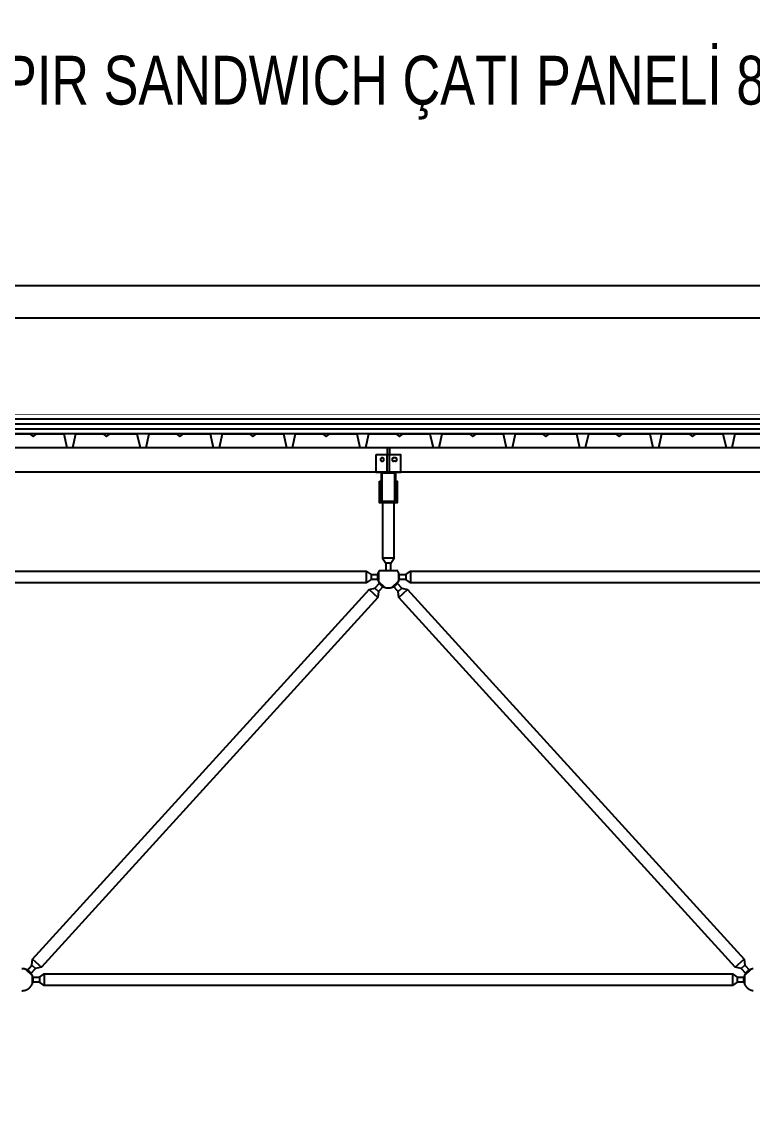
# Model space of a CAD drawing. Header units: centimetres. Extents: x 77182 to 116086, y 20619 to 33555.
# Drawn here: x 107264.7 to 107564, y 22503.5 to 22955.7 of the extents above; entities that cross this region are included whole.
import ezdxf
from ezdxf import colors
from ezdxf.entities.mleader import LeaderData, LeaderLine
from ezdxf.math import Vec2, Vec3

# ---------------------------------------------------------------- set-up
doc = ezdxf.new("R2010")
doc.units = ezdxf.units.CM
doc.header["$LTSCALE"] = 100
doc.linetypes.add('HIDDEN', pattern=[9.525, 6.35, -3.175])
for name, color, linetype in [('A-ANNO-DIMS', 187, 'Continuous'), ('A-ELEV-02', 253, 'Continuous'), ('A-ELEV-04', 250, 'Continuous'), ('A-WALL-INSL', 249, 'Continuous'), ('A-WALL-SNWPNL', 200, 'Continuous'), ('S-STEL', 3, 'Continuous')]:
    doc.layers.add(name, color=color, linetype=linetype)
doc.styles.add('Fields_100', font='act_simplex.shx', dxfattribs={"width": 0.8, "height": 20})
doc.linetypes.add('BATTING', pattern='A,0.00254,-2.54,[134,ltypeshp.shx,S=2.54,R=0,X=-2.54,Y=0],-5.08,[134,ltypeshp.shx,S=2.54,R=180,X=2.54,Y=0],-2.54', length=10.16254)
doc.dimstyles.new('FIELDS_100', dxfattribs={"dimscale": 0, "dimtxt": 20, "dimasz": 5, "dimexe": 5, "dimexo": 5, "dimgap": 5, "dimtad": 0, "dimdec": 0, "dimzin": 0, "dimdsep": 46, "dimtxsty": 'Fields_100', "dimblk": 'DOT', "dimcen": 0.09, "dimclrt": 50, "dimadec": 0, "dimazin": 0, "dimtfac": 1, "dimtdec": 0, "dimtix": 1, "dimtofl": 0, "dimtmove": 1, "dimatfit": 3, "dimfxl": 5, "dimfxlon": 1, "dimtolj": 1, "dimtzin": 0, "dimarcsym": 0})

# ---------------------------------------------------------------- blocks, each defined once
blk = doc.blocks.new('_Dot')
at = {"color": 0, "linetype": 'ByBlock', "lineweight": -2}
blk.add_line((-0.5, 0), (-1, 0), dxfattribs=at)
at = {"color": 0, "linetype": 'ByBlock', "const_width": 0.5}
blk.add_lwpolyline([(-0.25, 0, 1), (0.25, 0, 1)], format="xyb", close=True, dxfattribs=at)
blk = doc.blocks.new('*D19')
at = {"layer": 'A-ANNO-DIMS', "color": 0, "lineweight": -2, "transparency": 16777216}
for p, q in [((106664.7, 23343.48), (106664.7, 23353.48)), ((108464.7, 23343.48), (108464.7, 23353.48)), ((106669.7, 23348.48), (107533.03, 23348.48)), ((108459.7, 23348.48), (107596.36, 23348.48))]:
    blk.add_line(p, q, dxfattribs=at)
at = {"layer": 'DEFPOINTS', "color": 0, "transparency": 16777216}
for p in [(108464.7, 23348.48), (106664.7, 22503.48), (108464.7, 22503.48)]:
    blk.add_point(p, dxfattribs=at)
at = {"layer": 'A-ANNO-DIMS', "color": 0, "lineweight": -2, "transparency": 16777216, "xscale": 5, "yscale": 5, "zscale": 5, "rotation": 180}
blk.add_blockref('_Dot', (106664.7, 23348.48), dxfattribs=at)
at = {"layer": 'A-ANNO-DIMS', "color": 0, "lineweight": -2, "transparency": 16777216, "xscale": 5, "yscale": 5, "zscale": 5}
blk.add_blockref('_Dot', (108464.7, 23348.48), dxfattribs=at)
at = {"layer": 'A-ANNO-DIMS', "color": 50, "transparency": 16777216, "insert": (107564.7, 23348.48), "char_height": 20, "attachment_point": 5, "style": 'Fields_100'}
blk.add_mtext('\\A1;1800', dxfattribs=at)

msp = doc.modelspace()

# ---------------------------------------------------------------- linework, layer by layer
at = {"layer": 'A-ELEV-02'}
for points in [[(103019.7, 22781.49), (112087.2, 22781.49)], [(107414.2, 22781.49), (107414.2, 22778.49)], [(107415.2, 22781.49), (107415.2, 22778.49)], [(107416.9, 22777.19), (107416.88, 22777.19), (107416.87, 22777.19), (107416.85, 22777.18), (107416.83, 22777.18), (107416.82, 22777.18), (107416.8, 22777.18), (107416.79, 22777.18), (107416.77, 22777.17), (107416.75, 22777.17), (107416.74, 22777.17), (107416.72, 22777.16), (107416.7, 22777.16), (107416.69, 22777.15), (107416.67, 22777.15), (107416.66, 22777.14), (107416.64, 22777.14), (107416.62, 22777.13), (107416.61, 22777.12), (107416.59, 22777.12), (107416.58, 22777.11), (107416.56, 22777.1), (107416.54, 22777.09), (107416.53, 22777.08), (107416.51, 22777.07), (107416.5, 22777.06), (107416.48, 22777.05), (107416.47, 22777.04), (107416.46, 22777.03), (107416.44, 22777.02), (107416.43, 22777.01), (107416.42, 22776.99), (107416.4, 22776.98), (107416.39, 22776.97), (107416.38, 22776.96), (107416.37, 22776.94), (107416.35, 22776.93), (107416.34, 22776.91), (107416.33, 22776.9), (107416.32, 22776.88), (107416.31, 22776.87), (107416.3, 22776.85), (107416.29, 22776.84), (107416.28, 22776.82), (107416.28, 22776.81), (107416.27, 22776.79), (107416.26, 22776.78), (107416.25, 22776.76), (107416.25, 22776.74), (107416.24, 22776.73), (107416.23, 22776.71), (107416.23, 22776.7), (107416.22, 22776.68), (107416.22, 22776.66), (107416.22, 22776.65), (107416.21, 22776.63), (107416.21, 22776.61), (107416.21, 22776.6), (107416.2, 22776.58), (107416.2, 22776.57), (107416.2, 22776.55), (107416.2, 22776.53), (107416.2, 22776.52), (107416.2, 22776.5), (107416.2, 22776.49), (107416.2, 22776.47), (107416.2, 22776.46), (107416.2, 22776.44), (107416.2, 22776.42), (107416.2, 22776.41), (107416.2, 22776.39), (107416.21, 22776.38), (107416.21, 22776.36), (107416.21, 22776.34), (107416.22, 22776.33), (107416.22, 22776.31), (107416.22, 22776.29), (107416.23, 22776.28), (107416.23, 22776.26), (107416.24, 22776.25), (107416.25, 22776.23), (107416.25, 22776.21), (107416.26, 22776.2), (107416.27, 22776.18), (107416.28, 22776.16), (107416.28, 22776.15), (107416.29, 22776.13), (107416.3, 22776.12), (107416.31, 22776.1), (107416.32, 22776.09), (107416.33, 22776.07), (107416.34, 22776.06), (107416.35, 22776.05), (107416.37, 22776.03), (107416.38, 22776.02), (107416.39, 22776), (107416.4, 22775.99), (107416.42, 22775.98), (107416.43, 22775.97), (107416.44, 22775.95), (107416.46, 22775.94), (107416.47, 22775.93), (107416.48, 22775.92), (107416.5, 22775.91), (107416.51, 22775.9), (107416.53, 22775.89), (107416.54, 22775.88), (107416.56, 22775.87), (107416.58, 22775.86), (107416.59, 22775.86), (107416.61, 22775.85), (107416.62, 22775.84), (107416.64, 22775.84), (107416.66, 22775.83), (107416.67, 22775.82), (107416.69, 22775.82), (107416.7, 22775.81), (107416.72, 22775.81), (107416.74, 22775.81), (107416.75, 22775.8), (107416.77, 22775.8), (107416.79, 22775.8), (107416.8, 22775.79), (107416.82, 22775.79), (107416.83, 22775.79), (107416.85, 22775.79), (107416.87, 22775.79), (107416.88, 22775.79), (107416.9, 22775.79)], [(107417.5, 22777.19), (107416.9, 22777.19)], [(107417.5, 22775.79), (107416.9, 22775.79)], [(107417.5, 22775.79), (107417.51, 22775.79), (107417.53, 22775.79), (107417.54, 22775.79), (107417.56, 22775.79), (107417.58, 22775.79), (107417.59, 22775.79), (107417.61, 22775.8), (107417.62, 22775.8), (107417.64, 22775.8), (107417.66, 22775.81), (107417.67, 22775.81), (107417.69, 22775.81), (107417.71, 22775.82), (107417.72, 22775.82), (107417.74, 22775.83), (107417.76, 22775.84), (107417.77, 22775.84), (107417.79, 22775.85), (107417.8, 22775.86), (107417.82, 22775.86), (107417.83, 22775.87), (107417.85, 22775.88), (107417.87, 22775.89), (107417.88, 22775.9), (107417.9, 22775.91), (107417.91, 22775.92), (107417.92, 22775.93), (107417.94, 22775.94), (107417.95, 22775.95), (107417.97, 22775.97), (107417.98, 22775.98), (107417.99, 22775.99), (107418.01, 22776), (107418.02, 22776.02), (107418.03, 22776.03), (107418.04, 22776.05), (107418.05, 22776.06), (107418.06, 22776.07), (107418.07, 22776.09), (107418.08, 22776.1), (107418.09, 22776.12), (107418.1, 22776.13), (107418.11, 22776.15), (107418.12, 22776.16), (107418.13, 22776.18), (107418.13, 22776.2), (107418.14, 22776.21), (107418.15, 22776.23), (107418.15, 22776.25), (107418.16, 22776.26), (107418.17, 22776.28), (107418.17, 22776.29), (107418.17, 22776.31), (107418.18, 22776.33), (107418.18, 22776.34), (107418.19, 22776.36), (107418.19, 22776.38), (107418.19, 22776.39), (107418.19, 22776.41), (107418.19, 22776.42), (107418.2, 22776.44), (107418.2, 22776.46), (107418.2, 22776.47), (107418.2, 22776.49), (107418.2, 22776.5), (107418.2, 22776.52), (107418.2, 22776.53), (107418.19, 22776.55), (107418.19, 22776.57), (107418.19, 22776.58), (107418.19, 22776.6), (107418.19, 22776.61), (107418.18, 22776.63), (107418.18, 22776.65), (107418.17, 22776.66), (107418.17, 22776.68), (107418.17, 22776.7), (107418.16, 22776.71), (107418.15, 22776.73), (107418.15, 22776.74), (107418.14, 22776.76), (107418.13, 22776.78), (107418.13, 22776.79), (107418.12, 22776.81), (107418.11, 22776.82), (107418.1, 22776.84), (107418.09, 22776.85), (107418.08, 22776.87), (107418.07, 22776.88), (107418.06, 22776.9), (107418.05, 22776.91), (107418.04, 22776.93), (107418.03, 22776.94), (107418.02, 22776.96), (107418.01, 22776.97), (107417.99, 22776.98), (107417.98, 22776.99), (107417.97, 22777.01), (107417.95, 22777.02), (107417.94, 22777.03), (107417.92, 22777.04), (107417.91, 22777.05), (107417.9, 22777.06), (107417.88, 22777.07), (107417.87, 22777.08), (107417.85, 22777.09), (107417.83, 22777.1), (107417.82, 22777.11), (107417.8, 22777.12), (107417.79, 22777.12), (107417.77, 22777.13), (107417.76, 22777.14), (107417.74, 22777.14), (107417.72, 22777.15), (107417.71, 22777.15), (107417.69, 22777.16), (107417.67, 22777.16), (107417.66, 22777.17), (107417.64, 22777.17), (107417.62, 22777.17), (107417.61, 22777.18), (107417.59, 22777.18), (107417.58, 22777.18), (107417.56, 22777.18), (107417.54, 22777.18), (107417.53, 22777.19), (107417.51, 22777.19), (107417.5, 22777.19)], [(103019.7, 22771.49), (112087.2, 22771.49)], [(107409.7, 22771.49), (107419.7, 22771.49)], [(107411.1, 22765.89), (107411.6, 22765.89)], [(107417.8, 22765.89), (107418.3, 22765.89)], [(107411.1, 22764.49), (107411.6, 22764.49)], [(107417.8, 22764.49), (107418.3, 22764.49)], [(107412.28, 22758.69), (107412.28, 22736.09), (107413.7, 22734.09), (107413.7, 22731.09)], [(107415.7, 22731.09), (107415.7, 22734.09), (107417.11, 22736.09), (107417.11, 22758.69)], [(107417.11, 22736.09), (107412.28, 22736.09)], [(107118.8, 22729.39), (107121.8, 22729.39), (107123.8, 22730.8), (107405.6, 22730.8), (107407.6, 22729.39), (107410.6, 22729.39)], [(107405.6, 22730.8), (107405.6, 22725.97)], [(107411.1, 22731.09), (107411.01, 22730.97), (107410.93, 22730.84), (107410.85, 22730.71), (107410.77, 22730.58), (107410.7, 22730.45), (107410.63, 22730.31), (107410.56, 22730.17), (107410.51, 22730.02), (107410.45, 22729.88), (107410.43, 22729.8), (107410.4, 22729.73), (107410.38, 22729.65), (107410.36, 22729.57), (107410.34, 22729.5), (107410.32, 22729.42), (107410.3, 22729.34), (107410.28, 22729.26), (107410.27, 22729.19), (107410.26, 22729.11), (107410.24, 22729.03), (107410.23, 22728.95), (107410.22, 22728.87), (107410.22, 22728.79), (107410.21, 22728.71), (107410.2, 22728.63), (107410.2, 22728.55), (107410.2, 22728.47), (107410.2, 22728.39), (107410.2, 22728.31), (107410.2, 22728.23), (107410.2, 22728.15), (107410.21, 22728.07), (107410.21, 22727.99), (107410.22, 22727.92), (107410.23, 22727.84), (107410.24, 22727.76), (107410.25, 22727.68), (107410.28, 22727.53), (107410.31, 22727.37), (107410.35, 22727.22), (107410.39, 22727.07), (107410.44, 22726.93), (107410.49, 22726.79), (107410.55, 22726.65), (107410.61, 22726.51), (107410.67, 22726.37), (107410.74, 22726.24), (107410.81, 22726.11), (107410.89, 22725.98), (107410.98, 22725.86), (107411.07, 22725.73), (107411.16, 22725.61), (107411.26, 22725.49), (107411.36, 22725.37), (107411.47, 22725.25), (107411.52, 22725.2), (107411.58, 22725.14), (107411.64, 22725.09), (107411.69, 22725.04), (107411.75, 22724.98), (107411.81, 22724.93), (107411.88, 22724.88), (107411.94, 22724.83), (107412, 22724.78), (107412.07, 22724.74), (107412.13, 22724.69), (107412.2, 22724.65), (107412.26, 22724.6), (107412.33, 22724.56), (107412.4, 22724.52), (107412.47, 22724.48), (107412.54, 22724.44), (107412.61, 22724.4), (107412.68, 22724.36), (107412.75, 22724.33), (107412.82, 22724.3), (107412.9, 22724.26), (107412.97, 22724.23), (107413.04, 22724.2), (107413.12, 22724.17), (107413.19, 22724.15), (107413.27, 22724.12), (107413.34, 22724.1), (107413.49, 22724.05), (107413.64, 22724.01), (107413.79, 22723.98), (107413.95, 22723.95), (107414.1, 22723.93), (107414.25, 22723.91), (107414.4, 22723.9), (107414.55, 22723.89), (107414.7, 22723.89), (107414.85, 22723.89), (107415, 22723.9), (107415.15, 22723.91), (107415.3, 22723.93), (107415.45, 22723.95), (107415.6, 22723.98), (107415.75, 22724.01), (107415.9, 22724.05), (107416.05, 22724.1), (107416.13, 22724.12), (107416.2, 22724.15), (107416.28, 22724.17), (107416.35, 22724.2), (107416.43, 22724.23), (107416.5, 22724.26), (107416.57, 22724.3), (107416.64, 22724.33), (107416.71, 22724.36), (107416.79, 22724.4), (107416.86, 22724.44), (107416.93, 22724.48), (107416.99, 22724.52), (107417.06, 22724.56), (107417.13, 22724.6), (107417.2, 22724.65), (107417.26, 22724.69), (107417.33, 22724.74), (107417.39, 22724.78), (107417.46, 22724.83), (107417.52, 22724.88), (107417.58, 22724.93), (107417.64, 22724.98), (107417.7, 22725.04), (107417.76, 22725.09), (107417.82, 22725.14), (107417.87, 22725.2), (107417.93, 22725.25), (107418.04, 22725.37), (107418.14, 22725.49), (107418.24, 22725.61), (107418.33, 22725.73), (107418.42, 22725.86), (107418.5, 22725.98), (107418.58, 22726.11), (107418.65, 22726.24), (107418.72, 22726.37), (107418.79, 22726.51), (107418.85, 22726.65), (107418.9, 22726.79), (107418.95, 22726.93), (107419, 22727.07), (107419.04, 22727.22), (107419.08, 22727.37), (107419.11, 22727.53), (107419.14, 22727.68), (107419.15, 22727.76), (107419.16, 22727.84), (107419.17, 22727.92), (107419.18, 22727.99), (107419.19, 22728.07), (107419.19, 22728.15), (107419.19, 22728.23), (107419.2, 22728.31), (107419.2, 22728.39), (107419.2, 22728.47), (107419.19, 22728.55), (107419.19, 22728.63), (107419.19, 22728.71), (107419.18, 22728.79), (107419.17, 22728.87), (107419.16, 22728.95), (107419.15, 22729.03), (107419.14, 22729.11), (107419.13, 22729.19), (107419.11, 22729.26), (107419.09, 22729.34), (107419.08, 22729.42), (107419.06, 22729.5), (107419.04, 22729.57), (107419.02, 22729.65), (107418.99, 22729.73), (107418.97, 22729.8), (107418.94, 22729.88), (107418.89, 22730.02), (107418.83, 22730.17), (107418.77, 22730.31), (107418.7, 22730.45), (107418.63, 22730.58), (107418.55, 22730.71), (107418.47, 22730.84), (107418.38, 22730.97), (107418.3, 22731.09)], [(107410.6, 22730.24), (107410.6, 22726.53)], [(107411.1, 22731.09), (107418.3, 22731.09)], [(107415.7, 22734.09), (107413.7, 22734.09)], [(107418.8, 22729.39), (107421.8, 22729.39), (107423.8, 22730.8), (107705.6, 22730.8), (107707.6, 22729.39), (107710.6, 22729.39)], [(107418.8, 22730.24), (107418.8, 22726.53)], [(107423.8, 22730.8), (107423.8, 22725.97)], [(107410.6, 22727.39), (107407.6, 22727.39), (107405.6, 22725.97), (107123.8, 22725.97), (107121.8, 22727.39), (107118.8, 22727.39)], [(107407.6, 22729.39), (107407.6, 22727.39)], [(107410.57, 22726.6), (107413.31, 22724.11)], [(107416.08, 22724.11), (107418.83, 22726.6)], [(107710.6, 22727.39), (107707.6, 22727.39), (107705.6, 22725.97), (107423.8, 22725.97), (107421.8, 22727.39), (107418.8, 22727.39)], [(107421.8, 22729.39), (107421.8, 22727.39)], [(107406.79, 22723.28), (107410.36, 22720.03)], [(107409.18, 22723.81), (107410.66, 22722.46)], [(107418.73, 22722.46), (107420.21, 22723.81)], [(107419.03, 22720.03), (107422.61, 22723.28)], [(107269.03, 22571.74), (107272.61, 22568.5)], [(107556.79, 22568.5), (107560.36, 22571.74)], [(107264.6, 22558.89), (107264.7, 22558.89), (107264.8, 22558.89), (107264.9, 22558.89), (107265, 22558.9), (107265.1, 22558.9), (107265.2, 22558.92), (107265.31, 22558.93), (107265.41, 22558.94), (107265.52, 22558.96), (107265.62, 22558.98), (107265.73, 22559.01), (107265.83, 22559.03), (107265.94, 22559.06), (107266.04, 22559.09), (107266.15, 22559.13), (107266.25, 22559.16), (107266.35, 22559.2), (107266.46, 22559.25), (107266.56, 22559.29), (107266.66, 22559.34), (107266.76, 22559.39), (107266.86, 22559.44), (107266.96, 22559.5), (107267.06, 22559.56), (107267.16, 22559.62), (107267.26, 22559.68), (107267.35, 22559.75), (107267.44, 22559.82), (107267.53, 22559.89), (107267.62, 22559.97), (107267.71, 22560.04), (107267.8, 22560.12), (107267.88, 22560.2), (107267.96, 22560.29), (107268.04, 22560.37), (107268.12, 22560.46), (107268.19, 22560.55), (107268.26, 22560.64), (107268.33, 22560.73), (107268.4, 22560.83), (107268.46, 22560.92), (107268.53, 22561.02), (107268.58, 22561.12), (107268.64, 22561.22), (107268.69, 22561.32), (107268.75, 22561.42), (107268.79, 22561.52), (107268.84, 22561.63), (107268.88, 22561.73), (107268.92, 22561.83), (107268.96, 22561.94), (107268.99, 22562.04), (107269.02, 22562.15), (107269.05, 22562.25), (107269.08, 22562.36), (107269.1, 22562.46), (107269.12, 22562.57), (107269.14, 22562.67), (107269.16, 22562.78), (107269.17, 22562.88), (107269.18, 22562.98), (107269.19, 22563.08), (107269.19, 22563.19), (107269.2, 22563.29), (107269.2, 22563.39), (107269.2, 22563.49), (107269.19, 22563.59), (107269.19, 22563.69), (107269.18, 22563.79), (107269.17, 22563.89), (107269.16, 22564), (107269.14, 22564.1), (107269.12, 22564.21), (107269.1, 22564.31), (107269.08, 22564.41), (107269.05, 22564.52), (107269.02, 22564.62), (107268.99, 22564.73), (107268.96, 22564.83), (107268.92, 22564.94), (107268.88, 22565.04), (107268.84, 22565.15), (107268.79, 22565.25), (107268.75, 22565.35), (107268.69, 22565.45), (107268.64, 22565.55), (107268.58, 22565.65), (107268.53, 22565.75), (107268.46, 22565.85), (107268.4, 22565.94), (107268.33, 22566.04), (107268.26, 22566.13), (107268.19, 22566.22), (107268.12, 22566.31), (107268.04, 22566.4), (107267.96, 22566.49), (107267.88, 22566.57), (107267.8, 22566.65), (107267.71, 22566.73), (107267.62, 22566.81), (107267.53, 22566.88), (107267.44, 22566.95), (107267.35, 22567.02), (107267.26, 22567.09), (107267.16, 22567.15), (107267.06, 22567.21), (107266.96, 22567.27), (107266.86, 22567.33), (107266.76, 22567.38), (107266.66, 22567.43), (107266.56, 22567.48), (107266.46, 22567.53), (107266.35, 22567.57), (107266.25, 22567.61), (107266.15, 22567.65), (107266.04, 22567.68), (107265.94, 22567.71), (107265.83, 22567.74), (107265.73, 22567.77), (107265.62, 22567.79), (107265.52, 22567.81), (107265.41, 22567.83), (107265.31, 22567.84), (107265.2, 22567.86), (107265.1, 22567.87), (107265, 22567.88), (107264.9, 22567.88), (107264.8, 22567.89), (107264.7, 22567.89), (107264.6, 22567.89)], [(107266.08, 22567.67), (107268.83, 22565.17)], [(107268.73, 22569.31), (107270.21, 22567.97)], [(107559.18, 22567.97), (107560.66, 22569.31)], [(107564.09, 22567.84), (107563.98, 22567.83), (107563.88, 22567.81), (107563.77, 22567.79), (107563.67, 22567.77), (107563.56, 22567.74), (107563.46, 22567.71), (107563.35, 22567.68), (107563.25, 22567.65), (107563.15, 22567.61), (107563.04, 22567.57), (107562.94, 22567.53), (107562.83, 22567.48), (107562.73, 22567.43), (107562.63, 22567.38), (107562.53, 22567.33), (107562.43, 22567.27), (107562.33, 22567.21), (107562.24, 22567.15), (107562.14, 22567.09), (107562.04, 22567.02), (107561.95, 22566.95), (107561.86, 22566.88), (107561.77, 22566.81), (107561.68, 22566.73), (107561.6, 22566.65), (107561.52, 22566.57), (107561.43, 22566.49), (107561.36, 22566.4), (107561.28, 22566.31), (107561.2, 22566.22), (107561.13, 22566.13), (107561.06, 22566.04), (107561, 22565.94), (107560.93, 22565.85), (107560.87, 22565.75), (107560.81, 22565.65), (107560.75, 22565.55), (107560.7, 22565.45), (107560.65, 22565.35), (107560.6, 22565.25), (107560.56, 22565.15), (107560.51, 22565.04), (107560.47, 22564.94), (107560.44, 22564.83), (107560.4, 22564.73), (107560.37, 22564.62), (107560.34, 22564.52), (107560.32, 22564.41), (107560.29, 22564.31), (107560.27, 22564.21), (107560.25, 22564.1), (107560.24, 22564), (107560.23, 22563.89), (107560.22, 22563.79), (107560.21, 22563.69), (107560.2, 22563.59), (107560.2, 22563.49), (107560.2, 22563.39), (107560.2, 22563.29), (107560.2, 22563.19), (107560.21, 22563.08), (107560.22, 22562.98), (107560.23, 22562.88), (107560.24, 22562.78), (107560.25, 22562.67), (107560.27, 22562.57), (107560.29, 22562.46), (107560.32, 22562.36), (107560.34, 22562.25), (107560.37, 22562.15), (107560.4, 22562.04), (107560.44, 22561.94), (107560.47, 22561.83), (107560.51, 22561.73), (107560.56, 22561.63), (107560.6, 22561.52), (107560.65, 22561.42), (107560.7, 22561.32), (107560.75, 22561.22), (107560.81, 22561.12), (107560.87, 22561.02), (107560.93, 22560.92), (107561, 22560.83), (107561.06, 22560.73), (107561.13, 22560.64), (107561.2, 22560.55), (107561.28, 22560.46), (107561.36, 22560.37), (107561.43, 22560.29), (107561.52, 22560.2), (107561.6, 22560.12), (107561.68, 22560.04), (107561.77, 22559.97), (107561.86, 22559.89), (107561.95, 22559.82), (107562.04, 22559.75), (107562.14, 22559.68), (107562.24, 22559.62), (107562.33, 22559.56), (107562.43, 22559.5), (107562.53, 22559.44), (107562.63, 22559.39), (107562.73, 22559.34), (107562.83, 22559.29), (107562.94, 22559.25), (107563.04, 22559.2), (107563.15, 22559.16), (107563.25, 22559.13), (107563.35, 22559.09), (107563.46, 22559.06), (107563.56, 22559.03), (107563.67, 22559.01), (107563.77, 22558.98), (107563.88, 22558.96), (107563.98, 22558.94), (107564.09, 22558.93)], [(107560.57, 22565.17), (107563.31, 22567.67)], [(107268.8, 22564.39), (107271.8, 22564.39), (107273.8, 22565.8), (107555.6, 22565.8), (107557.6, 22564.39), (107560.6, 22564.39)], [(107268.8, 22565.24), (107268.8, 22561.53)], [(107560.6, 22562.39), (107557.6, 22562.39), (107555.6, 22560.97), (107273.8, 22560.97), (107271.8, 22562.39), (107268.8, 22562.39)], [(107271.8, 22564.39), (107271.8, 22562.39)], [(107273.8, 22565.8), (107273.8, 22560.97)], [(107555.6, 22565.8), (107555.6, 22560.97)], [(107557.6, 22564.39), (107557.6, 22562.39)], [(107560.6, 22565.24), (107560.6, 22561.53)]]:
    msp.add_lwpolyline(points, dxfattribs=at)
for points in [[(107409.7, 22778.49), (107419.7, 22778.49), (107419.7, 22771.19), (107409.7, 22771.19)], [(107412.9, 22776.49), (107412.9, 22776.5), (107412.9, 22776.52), (107412.9, 22776.53), (107412.89, 22776.55), (107412.89, 22776.57), (107412.89, 22776.58), (107412.89, 22776.6), (107412.89, 22776.61), (107412.88, 22776.63), (107412.88, 22776.65), (107412.87, 22776.66), (107412.87, 22776.68), (107412.87, 22776.7), (107412.86, 22776.71), (107412.85, 22776.73), (107412.85, 22776.74), (107412.84, 22776.76), (107412.83, 22776.78), (107412.83, 22776.79), (107412.82, 22776.81), (107412.81, 22776.82), (107412.8, 22776.84), (107412.79, 22776.85), (107412.78, 22776.87), (107412.77, 22776.88), (107412.76, 22776.9), (107412.75, 22776.91), (107412.74, 22776.93), (107412.73, 22776.94), (107412.72, 22776.96), (107412.71, 22776.97), (107412.69, 22776.98), (107412.68, 22776.99), (107412.67, 22777.01), (107412.65, 22777.02), (107412.64, 22777.03), (107412.62, 22777.04), (107412.61, 22777.05), (107412.6, 22777.06), (107412.58, 22777.07), (107412.57, 22777.08), (107412.55, 22777.09), (107412.53, 22777.1), (107412.52, 22777.11), (107412.5, 22777.12), (107412.49, 22777.12), (107412.47, 22777.13), (107412.46, 22777.14), (107412.44, 22777.14), (107412.42, 22777.15), (107412.41, 22777.15), (107412.39, 22777.16), (107412.37, 22777.16), (107412.36, 22777.17), (107412.34, 22777.17), (107412.32, 22777.17), (107412.31, 22777.18), (107412.29, 22777.18), (107412.28, 22777.18), (107412.26, 22777.18), (107412.24, 22777.18), (107412.23, 22777.19), (107412.21, 22777.19), (107412.2, 22777.19), (107412.18, 22777.19), (107412.17, 22777.19), (107412.15, 22777.18), (107412.13, 22777.18), (107412.12, 22777.18), (107412.1, 22777.18), (107412.09, 22777.18), (107412.07, 22777.17), (107412.05, 22777.17), (107412.04, 22777.17), (107412.02, 22777.16), (107412, 22777.16), (107411.99, 22777.15), (107411.97, 22777.15), (107411.96, 22777.14), (107411.94, 22777.14), (107411.92, 22777.13), (107411.91, 22777.12), (107411.89, 22777.12), (107411.88, 22777.11), (107411.86, 22777.1), (107411.84, 22777.09), (107411.83, 22777.08), (107411.81, 22777.07), (107411.8, 22777.06), (107411.78, 22777.05), (107411.77, 22777.04), (107411.76, 22777.03), (107411.74, 22777.02), (107411.73, 22777.01), (107411.72, 22776.99), (107411.7, 22776.98), (107411.69, 22776.97), (107411.68, 22776.96), (107411.67, 22776.94), (107411.65, 22776.93), (107411.64, 22776.91), (107411.63, 22776.9), (107411.62, 22776.88), (107411.61, 22776.87), (107411.6, 22776.85), (107411.59, 22776.84), (107411.58, 22776.82), (107411.58, 22776.81), (107411.57, 22776.79), (107411.56, 22776.78), (107411.55, 22776.76), (107411.55, 22776.74), (107411.54, 22776.73), (107411.53, 22776.71), (107411.53, 22776.7), (107411.52, 22776.68), (107411.52, 22776.66), (107411.52, 22776.65), (107411.51, 22776.63), (107411.51, 22776.61), (107411.51, 22776.6), (107411.5, 22776.58), (107411.5, 22776.57), (107411.5, 22776.55), (107411.5, 22776.53), (107411.5, 22776.52), (107411.5, 22776.5), (107411.5, 22776.49), (107411.5, 22776.47), (107411.5, 22776.46), (107411.5, 22776.44), (107411.5, 22776.42), (107411.5, 22776.41), (107411.5, 22776.39), (107411.51, 22776.38), (107411.51, 22776.36), (107411.51, 22776.34), (107411.52, 22776.33), (107411.52, 22776.31), (107411.52, 22776.29), (107411.53, 22776.28), (107411.53, 22776.26), (107411.54, 22776.25), (107411.55, 22776.23), (107411.55, 22776.21), (107411.56, 22776.2), (107411.57, 22776.18), (107411.58, 22776.16), (107411.58, 22776.15), (107411.59, 22776.13), (107411.6, 22776.12), (107411.61, 22776.1), (107411.62, 22776.09), (107411.63, 22776.07), (107411.64, 22776.06), (107411.65, 22776.05), (107411.67, 22776.03), (107411.68, 22776.02), (107411.69, 22776), (107411.7, 22775.99), (107411.72, 22775.98), (107411.73, 22775.97), (107411.74, 22775.95), (107411.76, 22775.94), (107411.77, 22775.93), (107411.78, 22775.92), (107411.8, 22775.91), (107411.81, 22775.9), (107411.83, 22775.89), (107411.84, 22775.88), (107411.86, 22775.87), (107411.88, 22775.86), (107411.89, 22775.86), (107411.91, 22775.85), (107411.92, 22775.84), (107411.94, 22775.84), (107411.96, 22775.83), (107411.97, 22775.82), (107411.99, 22775.82), (107412, 22775.81), (107412.02, 22775.81), (107412.04, 22775.81), (107412.05, 22775.8), (107412.07, 22775.8), (107412.09, 22775.8), (107412.1, 22775.79), (107412.12, 22775.79), (107412.13, 22775.79), (107412.15, 22775.79), (107412.17, 22775.79), (107412.18, 22775.79), (107412.2, 22775.79), (107412.21, 22775.79), (107412.23, 22775.79), (107412.24, 22775.79), (107412.26, 22775.79), (107412.28, 22775.79), (107412.29, 22775.79), (107412.31, 22775.8), (107412.32, 22775.8), (107412.34, 22775.8), (107412.36, 22775.81), (107412.37, 22775.81), (107412.39, 22775.81), (107412.41, 22775.82), (107412.42, 22775.82), (107412.44, 22775.83), (107412.46, 22775.84), (107412.47, 22775.84), (107412.49, 22775.85), (107412.5, 22775.86), (107412.52, 22775.86), (107412.53, 22775.87), (107412.55, 22775.88), (107412.57, 22775.89), (107412.58, 22775.9), (107412.6, 22775.91), (107412.61, 22775.92), (107412.62, 22775.93), (107412.64, 22775.94), (107412.65, 22775.95), (107412.67, 22775.97), (107412.68, 22775.98), (107412.69, 22775.99), (107412.71, 22776), (107412.72, 22776.02), (107412.73, 22776.03), (107412.74, 22776.05), (107412.75, 22776.06), (107412.76, 22776.07), (107412.77, 22776.09), (107412.78, 22776.1), (107412.79, 22776.12), (107412.8, 22776.13), (107412.81, 22776.15), (107412.82, 22776.16), (107412.83, 22776.18), (107412.83, 22776.2), (107412.84, 22776.21), (107412.85, 22776.23), (107412.85, 22776.25), (107412.86, 22776.26), (107412.87, 22776.28), (107412.87, 22776.29), (107412.87, 22776.31), (107412.88, 22776.33), (107412.88, 22776.34), (107412.89, 22776.36), (107412.89, 22776.38), (107412.89, 22776.39), (107412.89, 22776.41), (107412.89, 22776.42), (107412.9, 22776.44), (107412.9, 22776.46), (107412.9, 22776.47)], [(107411.1, 22767.69), (107411.6, 22767.69), (107411.6, 22759.19), (107417.8, 22759.19), (107417.8, 22767.69), (107418.3, 22767.69), (107418.3, 22758.69), (107411.1, 22758.69)], [(107266.72, 22567.09), (107268.73, 22569.31), (107269.03, 22571.74), (107406.79, 22723.28), (107409.18, 22723.81), (107411.2, 22726.03), (107412.68, 22724.68), (107410.66, 22722.46), (107410.36, 22720.03), (107272.61, 22568.5), (107270.21, 22567.97), (107268.2, 22565.75)], [(107561.2, 22565.75), (107559.18, 22567.97), (107556.79, 22568.5), (107419.03, 22720.03), (107418.73, 22722.46), (107416.72, 22724.68), (107418.2, 22726.03), (107420.21, 22723.81), (107422.61, 22723.28), (107560.36, 22571.74), (107560.66, 22569.31), (107562.68, 22567.09)]]:
    msp.add_lwpolyline(points, close=True, dxfattribs=at)
at = {"layer": 'A-ELEV-02', "linetype": 'HIDDEN', "ltscale": 0.1}
for points in [[(107414.2, 22771.49), (107414.2, 22778.49)], [(107415.2, 22771.49), (107415.2, 22778.49)]]:
    msp.add_lwpolyline(points, dxfattribs=at)
at = {"layer": 'A-ELEV-04'}
for p, q in [((112125.24, 22847.63), (92209.45, 22847.63)), ((94028.29, 22834.5), (112086.65, 22834.5))]:
    msp.add_line(p, q, dxfattribs=at)
at = {"layer": 'A-WALL-INSL', "ltscale": 0.002, "const_width": 0.2}
msp.add_lwpolyline([(112094.7, 22794.99), (94022.2, 22794.99)], dxfattribs=at)
at = {"layer": 'A-WALL-INSL', "linetype": 'BATTING', "ltscale": 0.002}
for points in [[(112094.7, 22792.99), (94022.2, 22792.99)], [(112094.7, 22788.99), (94022.2, 22788.99)]]:
    msp.add_lwpolyline(points, dxfattribs=at)
at = {"layer": 'A-WALL-INSL', "ltscale": 0.002}
for points in [[(112094.7, 22790.99), (94022.2, 22790.99)], [(112094.7, 22786.99), (94022.2, 22786.99)]]:
    msp.add_lwpolyline(points, dxfattribs=at)
at = {"layer": 'A-WALL-SNWPNL', "ltscale": 100}
for points in [[(107256.74, 22786.99), (107267.74, 22786.99), (107269.24, 22785.99), (107270.74, 22786.99), (107281.74, 22786.99), (107282.99, 22781.49), (107285.49, 22781.49), (107286.74, 22786.99), (107297.74, 22786.99), (107299.24, 22785.99), (107300.74, 22786.99), (107311.74, 22786.99), (107312.99, 22781.49), (107315.49, 22781.49), (107316.74, 22786.99), (107327.74, 22786.99), (107329.24, 22785.99), (107330.74, 22786.99), (107341.74, 22786.99), (107342.99, 22781.49), (107345.49, 22781.49), (107345.93, 22783.44)], [(107342.54, 22783.44), (107342.99, 22781.49), (107345.49, 22781.49), (107346.74, 22786.99), (107357.74, 22786.99), (107359.24, 22785.99), (107360.74, 22786.99), (107371.74, 22786.99), (107372.99, 22781.49), (107375.49, 22781.49), (107376.74, 22786.99), (107387.74, 22786.99), (107389.24, 22785.99), (107390.74, 22786.99), (107401.74, 22786.99), (107402.99, 22781.49), (107405.49, 22781.49), (107406.74, 22786.99), (107417.74, 22786.99), (107419.24, 22785.99), (107420.74, 22786.99), (107431.74, 22786.99), (107432.99, 22781.49), (107435.49, 22781.49), (107435.93, 22783.44)], [(107432.54, 22783.44), (107432.99, 22781.49), (107435.49, 22781.49), (107436.74, 22786.99), (107447.74, 22786.99), (107449.24, 22785.99), (107450.74, 22786.99), (107461.74, 22786.99), (107462.99, 22781.49), (107465.49, 22781.49), (107466.74, 22786.99), (107477.74, 22786.99), (107479.24, 22785.99), (107480.74, 22786.99), (107491.74, 22786.99), (107492.99, 22781.49), (107495.49, 22781.49), (107496.74, 22786.99), (107507.74, 22786.99), (107509.24, 22785.99), (107510.74, 22786.99), (107521.74, 22786.99), (107522.99, 22781.49), (107525.49, 22781.49), (107525.93, 22783.44)], [(107522.54, 22783.44), (107522.99, 22781.49), (107525.49, 22781.49), (107526.74, 22786.99), (107537.74, 22786.99), (107539.24, 22785.99), (107540.74, 22786.99), (107551.74, 22786.99), (107552.99, 22781.49), (107555.49, 22781.49), (107556.74, 22786.99), (107567.74, 22786.99)]]:
    msp.add_lwpolyline(points, dxfattribs=at)
at = {"layer": 'S-STEL'}
msp.add_lwpolyline([(107417.7, 22759.19), (107417.7, 22771.19), (107411.7, 22771.19), (107411.7, 22759.19)], dxfattribs=at)
msp.add_lwpolyline([(107417.4, 22770.89), (107412, 22770.89), (107412, 22759.49), (107417.4, 22759.49)], close=True, dxfattribs=at)

# ---------------------------------------------------------------- dimensions: what is measured, and where the dimension line sits
at = {"layer": 'A-ANNO-DIMS'}
dim = msp.add_linear_dim(base=(108464.7, 23348.48), p1=(106664.7, 22503.48), p2=(108464.7, 22503.48), dimstyle='FIELDS_100', override={"dimscale": 1}, dxfattribs=at)
dim.commit()
dim.dimension.update_dxf_attribs({"geometry": '*D19', "text_midpoint": (107564.7, 23348.48)})

# ---------------------------------------------------------------- leaders
ml = msp.add_multileader_mtext('Standard', dxfattribs=at)
ml.set_content('PVC MEMBRAN + PIR SANDWICH ÇATI PANELİ 8cm', color=50, style='Fields_100')
ml.set_leader_properties(color=256)
ml.set_arrow_properties(name='DOT')
ml.build(insert=Vec2(0, 0))
ml.multileader.update_dxf_attribs({"dogleg_length": 10, "arrow_head_size": 6})
ctx = ml.context
ctx.base_point, ctx.char_height, ctx.arrow_head_size, ctx.landing_gap_size, ctx.plane_origin = Vec3(106969.51, 22930.01), 20, 6, 10, Vec3(108072.28, 22885.27)
ctx.text_align_type = 2
notes = []
notes.append((ctx, [(0, (1, 1, 0), (107617.65, 22930.01), (-1, 0), 10, [(0, [(107617.65, 22783.54)], 0, [])])]))
ctx.mtext.insert, ctx.mtext.alignment, ctx.mtext.flow_direction = Vec3(107597.65, 22941.91), 3, 5
for ctx, leaders in notes:
    for number, flags, end, landing, length, lines in leaders:
        leader = LeaderData()
        leader.index, (leader.has_last_leader_line, leader.has_dogleg_vector, leader.attachment_direction) = number, flags
        leader.last_leader_point, leader.dogleg_vector, leader.dogleg_length = Vec3(end), Vec3(landing), length
        for number, points, colour, breaks in lines:
            line = LeaderLine()
            line.index, line.vertices, line.color, line.breaks = number, Vec3.list(points), colors.encode_raw_color(colour), breaks
            leader.lines.append(line)
        ctx.leaders.append(leader)

doc.saveas('drawing.dxf')
